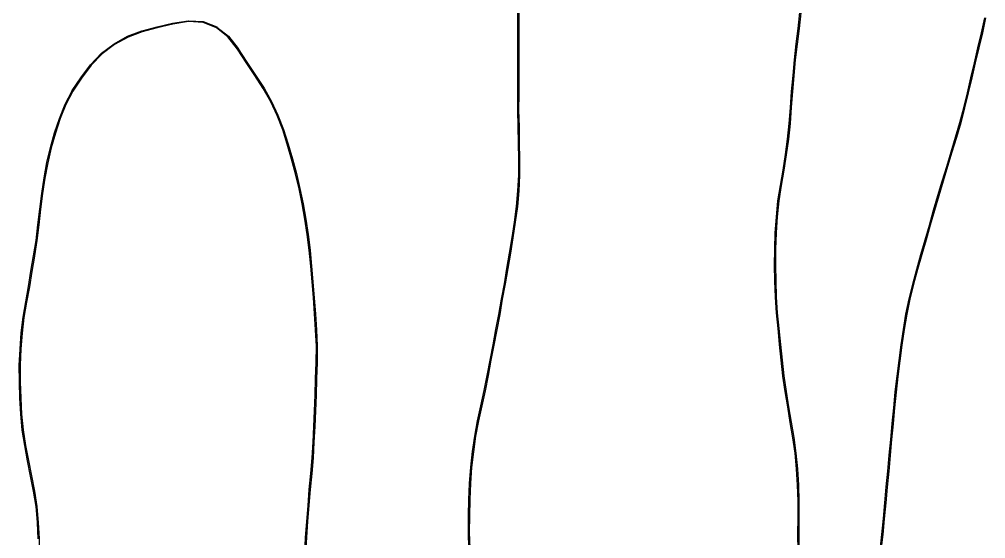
# Model space of a CAD drawing. Header units: inches. Extents: x 0.4 to 11.3, y -7.9 to -0.4.
# Drawn here: x 3.176 to 5.361, y -3.001 to -1.825 of the extents above; entities that cross this region are included whole.
import ezdxf

# ---------------------------------------------------------------- set-up
doc = ezdxf.new("R2010")
doc.units = ezdxf.units.IN
doc.header["$MEASUREMENT"] = 0
doc.layers.add('Edge.Cuts', color=254, linetype='CONTINUOUS', true_color=0xd0d2cd)

msp = doc.modelspace()

# ---------------------------------------------------------------- linework, layer by layer
at = {"layer": 'Edge.Cuts', "linetype": 'CONTINUOUS'}
for p, q in [((4.3031, -1.8443), (4.3034, -1.8072)), ((4.3054, -1.8072), (4.3051, -1.8443)), ((4.9372, -1.8453), (4.9412, -1.8097)), ((4.9432, -1.8099), (4.9392, -1.8455)), ((3.4871, -1.8419), (3.5223, -1.8339)), ((3.5227, -1.8359), (3.4876, -1.8438)), ((3.5223, -1.8339), (3.5578, -1.828)), ((3.5223, -1.8339), (3.5223, -1.8339)), ((3.5223, -1.8339), (3.5223, -1.8339)), ((3.558, -1.8299), (3.5227, -1.8359)), ((3.5578, -1.828), (3.5579, -1.828)), ((3.5579, -1.828), (3.558, -1.828)), ((3.558, -1.828), (3.5915, -1.83)), ((3.5912, -1.8319), (3.558, -1.8299)), ((3.6214, -1.844), (3.5912, -1.8319)), ((3.5915, -1.83), (3.5917, -1.83)), ((3.5917, -1.83), (3.5918, -1.83)), ((3.5918, -1.83), (3.6222, -1.8422)), ((5.3519, -1.8553), (5.3594, -1.8212)), ((5.3613, -1.8216), (5.3538, -1.8558)), ((3.4207, -1.8631), (3.4531, -1.8511)), ((3.4538, -1.853), (3.4215, -1.8649)), ((3.4531, -1.8511), (3.4532, -1.8511)), ((3.4532, -1.8511), (3.4871, -1.8419)), ((3.4532, -1.8511), (3.4532, -1.8511)), ((3.4876, -1.8438), (3.4538, -1.853)), ((3.4871, -1.8419), (3.4871, -1.8419)), ((3.4871, -1.8419), (3.4871, -1.8419)), ((3.6472, -1.8645), (3.6214, -1.844)), ((3.6222, -1.8422), (3.6224, -1.8423)), ((3.6224, -1.8423), (3.6225, -1.8424)), ((3.6225, -1.8424), (3.6485, -1.863)), ((4.3034, -1.8817), (4.3031, -1.8443)), ((4.3031, -1.8443), (4.3031, -1.8443)), ((4.3031, -1.8443), (4.3031, -1.8443)), ((4.3051, -1.8443), (4.3054, -1.8817)), ((4.9328, -1.8807), (4.9372, -1.8453)), ((4.9392, -1.8455), (4.9347, -1.8809)), ((4.9392, -1.8455), (4.9392, -1.8455)), ((4.9392, -1.8455), (4.9392, -1.8455)), ((5.3438, -1.8893), (5.3519, -1.8553)), ((5.3538, -1.8558), (5.3457, -1.8897)), ((5.3538, -1.8558), (5.3538, -1.8558)), ((5.3538, -1.8558), (5.3538, -1.8558)), ((3.3903, -1.88), (3.4206, -1.8631)), ((3.4215, -1.8649), (3.3913, -1.8817)), ((3.4206, -1.8631), (3.4206, -1.8631)), ((3.4206, -1.8631), (3.4207, -1.8631)), ((3.669, -1.8924), (3.6472, -1.8645)), ((3.6485, -1.863), (3.6486, -1.8631)), ((3.6486, -1.8631), (3.6486, -1.8632)), ((3.6486, -1.8632), (3.6706, -1.8912)), ((3.3367, -1.9276), (3.3618, -1.9013)), ((3.3618, -1.9013), (3.3619, -1.9013)), ((3.3619, -1.9012), (3.3902, -1.8801)), ((3.3619, -1.9013), (3.3619, -1.9012)), ((3.3913, -1.8817), (3.3632, -1.9027)), ((3.3902, -1.8801), (3.3903, -1.8801)), ((3.3903, -1.8801), (3.3903, -1.88)), ((3.6886, -1.9227), (3.669, -1.8924)), ((3.6706, -1.8912), (3.6706, -1.8912)), ((3.6706, -1.8912), (3.6707, -1.8913)), ((3.6707, -1.8913), (3.6903, -1.9217)), ((4.3035, -1.919), (4.3034, -1.8817)), ((4.3054, -1.8817), (4.3054, -1.8817)), ((4.3054, -1.8817), (4.3054, -1.8817)), ((4.3054, -1.8817), (4.3054, -1.919)), ((4.9289, -1.9163), (4.9328, -1.8807)), ((4.9347, -1.8809), (4.9308, -1.9165)), ((4.9328, -1.8807), (4.9328, -1.8807)), ((4.9328, -1.8807), (4.9328, -1.8807)), ((5.3358, -1.9232), (5.3438, -1.8893)), ((5.3457, -1.8897), (5.3378, -1.9236)), ((5.3438, -1.8893), (5.3438, -1.8893)), ((5.3438, -1.8893), (5.3438, -1.8893)), ((5.3457, -1.8897), (5.3457, -1.8897)), ((3.3632, -1.9027), (3.3382, -1.9289)), ((3.7083, -1.9524), (3.6886, -1.9227)), ((3.6886, -1.9227), (3.6886, -1.9227)), ((3.6886, -1.9227), (3.6886, -1.9227)), ((3.6903, -1.9217), (3.7099, -1.9513)), ((4.3035, -1.9935), (4.3035, -1.919)), ((4.3054, -1.919), (4.3054, -1.919)), ((4.3054, -1.919), (4.3054, -1.919)), ((4.3054, -1.919), (4.3054, -1.9935)), ((4.9259, -1.9523), (4.9289, -1.9163)), ((4.9308, -1.9165), (4.9278, -1.9525)), ((4.9289, -1.9163), (4.9289, -1.9163)), ((4.9289, -1.9163), (4.9289, -1.9163)), ((5.3277, -1.9571), (5.3358, -1.9232)), ((5.3358, -1.9232), (5.3358, -1.9232)), ((3.3149, -1.957), (3.3367, -1.9277)), ((3.3382, -1.9289), (3.3165, -1.9581)), ((3.3367, -1.9277), (3.3367, -1.9276)), ((3.3367, -1.9277), (3.3367, -1.9277)), ((5.3378, -1.9236), (5.3297, -1.9575)), ((5.3378, -1.9236), (5.3378, -1.9236)), ((5.3378, -1.9236), (5.3378, -1.9236)), ((3.2953, -1.9864), (3.3148, -1.957)), ((3.3165, -1.9581), (3.297, -1.9875)), ((3.3148, -1.957), (3.3149, -1.957)), ((3.3149, -1.957), (3.3149, -1.957)), ((3.7275, -1.9816), (3.7083, -1.9524)), ((3.7099, -1.9513), (3.7099, -1.9513)), ((3.7099, -1.9513), (3.71, -1.9513)), ((3.71, -1.9513), (3.7292, -1.9806)), ((4.9222, -1.9881), (4.9259, -1.9523)), ((4.9278, -1.9525), (4.9241, -1.9882)), ((4.9278, -1.9525), (4.9278, -1.9525)), ((4.9278, -1.9525), (4.9278, -1.9525)), ((5.32, -1.9911), (5.3277, -1.9571)), ((5.3297, -1.9575), (5.3219, -1.9916)), ((5.3277, -1.9571), (5.3277, -1.9571)), ((5.3277, -1.9571), (5.3277, -1.9571)), ((3.2792, -2.0171), (3.2953, -1.9865)), ((3.297, -1.9875), (3.281, -2.018)), ((3.2953, -1.9865), (3.2953, -1.9864)), ((3.2953, -1.9865), (3.2953, -1.9865)), ((3.7442, -2.0119), (3.7275, -1.9816)), ((3.7292, -1.9806), (3.7292, -1.9806)), ((3.7292, -1.9806), (3.7292, -1.9806)), ((3.7292, -1.9806), (3.746, -2.011)), ((4.9198, -2.0244), (4.9222, -1.9881)), ((4.9241, -1.9882), (4.9217, -2.0245)), ((4.9222, -1.9881), (4.9222, -1.9881)), ((4.9222, -1.9881), (4.9222, -1.9881)), ((4.3031, -2.0309), (4.3035, -1.9935)), ((4.3054, -1.9935), (4.305, -2.0309)), ((4.3054, -1.9935), (4.3054, -1.9935)), ((4.3054, -1.9935), (4.3054, -1.9935)), ((5.3119, -2.025), (5.32, -1.9911)), ((5.3219, -1.9916), (5.3138, -2.0255)), ((5.3219, -1.9916), (5.3219, -1.9916)), ((5.3219, -1.9916), (5.3219, -1.9916)), ((3.2663, -2.0491), (3.2792, -2.0172)), ((3.281, -2.018), (3.2681, -2.0498)), ((3.2792, -2.0172), (3.2792, -2.0171)), ((3.2792, -2.0172), (3.2792, -2.0172)), ((3.7589, -2.043), (3.7442, -2.0119)), ((3.746, -2.011), (3.746, -2.011)), ((3.746, -2.011), (3.746, -2.011)), ((3.746, -2.011), (3.7607, -2.0422)), ((4.3039, -2.0681), (4.3031, -2.0309)), ((4.3031, -2.0309), (4.3031, -2.0309)), ((4.3031, -2.0309), (4.3031, -2.0309)), ((4.305, -2.0309), (4.3059, -2.0681)), ((4.9169, -2.0604), (4.9198, -2.0244)), ((4.9217, -2.0245), (4.9188, -2.0605)), ((4.9217, -2.0245), (4.9217, -2.0245)), ((4.9217, -2.0245), (4.9217, -2.0245)), ((5.3029, -2.0585), (5.3119, -2.025)), ((5.3138, -2.0255), (5.3048, -2.0591)), ((5.3138, -2.0255), (5.3138, -2.0255)), ((5.3138, -2.0255), (5.3138, -2.0255)), ((3.2555, -2.082), (3.2663, -2.0492)), ((3.2681, -2.0498), (3.2574, -2.0826)), ((3.2663, -2.0492), (3.2663, -2.0491)), ((3.2663, -2.0491), (3.2663, -2.0491)), ((3.7713, -2.075), (3.7589, -2.043)), ((3.7607, -2.0422), (3.7607, -2.0422)), ((3.7607, -2.0422), (3.7607, -2.0422)), ((3.7607, -2.0422), (3.7732, -2.0743)), ((3.7817, -2.1079), (3.7713, -2.075)), ((3.7732, -2.0743), (3.7732, -2.0744)), ((3.7732, -2.0744), (3.7732, -2.0744)), ((3.7732, -2.0744), (3.7836, -2.1073)), ((4.3045, -2.1047), (4.3039, -2.0681)), ((4.3059, -2.0681), (4.3059, -2.0681)), ((4.3059, -2.0681), (4.3059, -2.0681)), ((4.3059, -2.0681), (4.3065, -2.1047)), ((4.9132, -2.0961), (4.9169, -2.0604)), ((4.9188, -2.0606), (4.9152, -2.0963)), ((4.9188, -2.0605), (4.9188, -2.0606)), ((4.9188, -2.0606), (4.9188, -2.0606)), ((5.2934, -2.0918), (5.3029, -2.0585)), ((5.3048, -2.0591), (5.2953, -2.0924)), ((5.3048, -2.0591), (5.3048, -2.0591)), ((5.3048, -2.0591), (5.3048, -2.0591)), ((3.2459, -2.1153), (3.2555, -2.082)), ((3.2574, -2.0826), (3.2478, -2.1158)), ((3.2555, -2.082), (3.2555, -2.082)), ((3.2555, -2.082), (3.2555, -2.082)), ((4.9084, -2.1313), (4.9132, -2.0961)), ((4.9152, -2.0963), (4.9104, -2.1316)), ((4.9152, -2.0963), (4.9152, -2.0963)), ((4.9152, -2.0963), (4.9152, -2.0963)), ((5.2831, -2.1248), (5.2934, -2.0918)), ((5.2953, -2.0924), (5.285, -2.1254)), ((5.2953, -2.0924), (5.2953, -2.0924)), ((5.2953, -2.0924), (5.2953, -2.0924)), ((3.2378, -2.1492), (3.2459, -2.1153)), ((3.2478, -2.1158), (3.2398, -2.1497)), ((3.2459, -2.1153), (3.2459, -2.1153)), ((3.2459, -2.1153), (3.2459, -2.1153)), ((3.7913, -2.1412), (3.7817, -2.1079)), ((3.7836, -2.1073), (3.7836, -2.1074)), ((3.7836, -2.1074), (3.7836, -2.1074)), ((3.7836, -2.1074), (3.7932, -2.1406)), ((4.3054, -2.1412), (4.3045, -2.1047)), ((4.3045, -2.1047), (4.3045, -2.1047)), ((4.3045, -2.1047), (4.3045, -2.1047)), ((4.3065, -2.1047), (4.3073, -2.1412)), ((3.8005, -2.1746), (3.7913, -2.1412)), ((3.7932, -2.1406), (3.7932, -2.1406)), ((3.7932, -2.1406), (3.7932, -2.1406)), ((3.7932, -2.1406), (3.8025, -2.1741)), ((4.3053, -2.1774), (4.3054, -2.1412)), ((4.3073, -2.1412), (4.3073, -2.1412)), ((4.3073, -2.1412), (4.3073, -2.1412)), ((4.3073, -2.1412), (4.3073, -2.1774)), ((4.903, -2.1663), (4.9084, -2.1313)), ((4.9104, -2.1316), (4.905, -2.1666)), ((4.9104, -2.1316), (4.9104, -2.1316)), ((4.9104, -2.1316), (4.9104, -2.1316)), ((5.2731, -2.1579), (5.2831, -2.1248)), ((5.285, -2.1254), (5.275, -2.1585)), ((5.2831, -2.1248), (5.2831, -2.1248)), ((5.2831, -2.1248), (5.2831, -2.1248)), ((3.2316, -2.184), (3.2378, -2.1493)), ((3.2398, -2.1497), (3.2336, -2.1843)), ((3.2378, -2.1493), (3.2378, -2.1492)), ((3.2378, -2.1493), (3.2378, -2.1493)), ((5.2632, -2.1911), (5.2731, -2.1579)), ((5.275, -2.1585), (5.265, -2.1916)), ((5.2731, -2.1579), (5.2731, -2.1579)), ((5.2731, -2.1579), (5.2731, -2.1579)), ((5.275, -2.1585), (5.275, -2.1585)), ((3.2264, -2.2191), (3.2316, -2.184)), ((3.2336, -2.1843), (3.2283, -2.2194)), ((3.2316, -2.184), (3.2316, -2.184)), ((3.2316, -2.184), (3.2316, -2.184)), ((3.8084, -2.2086), (3.8005, -2.1746)), ((3.8025, -2.1741), (3.8025, -2.1741)), ((3.8025, -2.1741), (3.8025, -2.1741)), ((3.8025, -2.1741), (3.8103, -2.2081)), ((4.3033, -2.213), (4.3053, -2.1774)), ((4.3073, -2.1775), (4.3052, -2.2131)), ((4.3073, -2.1774), (4.3073, -2.1774)), ((4.3073, -2.1774), (4.3073, -2.1775)), ((4.8969, -2.201), (4.903, -2.1663)), ((4.9049, -2.1667), (4.8989, -2.2014)), ((4.905, -2.1666), (4.9049, -2.1666)), ((4.9049, -2.1666), (4.9049, -2.1667)), ((4.8913, -2.236), (4.8969, -2.2011)), ((4.8989, -2.2014), (4.8932, -2.2362)), ((4.8969, -2.2011), (4.8969, -2.201)), ((4.8969, -2.201), (4.8969, -2.201)), ((5.2533, -2.2242), (5.2632, -2.1911)), ((5.265, -2.1916), (5.2552, -2.2248)), ((5.2632, -2.1911), (5.2632, -2.1911)), ((5.2632, -2.1911), (5.2632, -2.1911)), ((5.265, -2.1916), (5.265, -2.1916)), ((3.2218, -2.2545), (3.2264, -2.2191)), ((3.2283, -2.2194), (3.2238, -2.2547)), ((3.2264, -2.2191), (3.2264, -2.2191)), ((3.2264, -2.2191), (3.2264, -2.2191)), ((3.8154, -2.2429), (3.8084, -2.2086)), ((3.8103, -2.2081), (3.8103, -2.2081)), ((3.8103, -2.2081), (3.8103, -2.2082)), ((3.8103, -2.2082), (3.8173, -2.2425)), ((4.3001, -2.2486), (4.3033, -2.213)), ((4.3052, -2.2131), (4.3021, -2.2488)), ((4.3052, -2.2131), (4.3052, -2.2131)), ((4.3052, -2.2131), (4.3052, -2.2131)), ((5.2435, -2.2574), (5.2533, -2.2242)), ((5.2552, -2.2248), (5.2454, -2.258)), ((5.2533, -2.2242), (5.2533, -2.2242)), ((5.2533, -2.2242), (5.2533, -2.2242)), ((3.8216, -2.2775), (3.8154, -2.2429)), ((3.8173, -2.2425), (3.8173, -2.2425)), ((3.8173, -2.2425), (3.8173, -2.2425)), ((3.8173, -2.2425), (3.8235, -2.2772)), ((4.2954, -2.2842), (4.3001, -2.2486)), ((4.3021, -2.2489), (4.2973, -2.2844)), ((4.3021, -2.2488), (4.3021, -2.2488)), ((4.3021, -2.2488), (4.3021, -2.2489)), ((4.8879, -2.2719), (4.8913, -2.236)), ((4.8932, -2.2362), (4.8899, -2.2721)), ((4.8913, -2.236), (4.8913, -2.236)), ((4.8913, -2.236), (4.8913, -2.236)), ((3.2178, -2.2901), (3.2218, -2.2545)), ((3.2238, -2.2547), (3.2198, -2.2903)), ((3.2218, -2.2545), (3.2218, -2.2545)), ((3.2218, -2.2545), (3.2218, -2.2545)), ((4.8855, -2.3085), (4.8879, -2.2719)), ((4.8899, -2.2721), (4.8874, -2.3086)), ((4.8879, -2.2719), (4.8879, -2.2719)), ((4.8879, -2.2719), (4.8879, -2.2719)), ((5.2339, -2.2907), (5.2435, -2.2574)), ((5.2454, -2.258), (5.2358, -2.2913)), ((5.2435, -2.2574), (5.2435, -2.2574)), ((5.2435, -2.2574), (5.2435, -2.2574)), ((3.2136, -2.3256), (3.2178, -2.2901)), ((3.2198, -2.2903), (3.2155, -2.3258)), ((3.2178, -2.2901), (3.2178, -2.2901)), ((3.2198, -2.2903), (3.2198, -2.2903)), ((3.2198, -2.2903), (3.2198, -2.2903)), ((3.827, -2.3125), (3.8216, -2.2775)), ((3.8235, -2.2772), (3.8235, -2.2772)), ((3.8235, -2.2772), (3.8235, -2.2772)), ((3.8235, -2.2772), (3.829, -2.3122)), ((4.2901, -2.3192), (4.2954, -2.2842)), ((4.2973, -2.2845), (4.2921, -2.3195)), ((4.2973, -2.2844), (4.2973, -2.2844)), ((4.2973, -2.2844), (4.2973, -2.2845)), ((5.2246, -2.3241), (5.2339, -2.2907)), ((5.2358, -2.2913), (5.2264, -2.3246)), ((5.2339, -2.2907), (5.2339, -2.2907)), ((5.2339, -2.2907), (5.2339, -2.2907)), ((3.8315, -2.3479), (3.827, -2.3125)), ((3.829, -2.3122), (3.829, -2.3122)), ((3.829, -2.3122), (3.829, -2.3122)), ((3.829, -2.3122), (3.8335, -2.3476)), ((4.8843, -2.3451), (4.8855, -2.3085)), ((4.8855, -2.3085), (4.8855, -2.3085)), ((4.8855, -2.3085), (4.8855, -2.3085)), ((4.8874, -2.3086), (4.8862, -2.3451)), ((3.2081, -2.3605), (3.2136, -2.3256)), ((3.2155, -2.3258), (3.2101, -2.3608)), ((3.2155, -2.3258), (3.2155, -2.3258)), ((3.2155, -2.3258), (3.2155, -2.3258)), ((4.2843, -2.3541), (4.2901, -2.3192)), ((4.2921, -2.3196), (4.2863, -2.3544)), ((4.2921, -2.3195), (4.2921, -2.3196)), ((4.2921, -2.3196), (4.2921, -2.3196)), ((5.2148, -2.3573), (5.2246, -2.3241)), ((5.2264, -2.3246), (5.2167, -2.3578)), ((5.2264, -2.3246), (5.2264, -2.3246)), ((5.2264, -2.3246), (5.2264, -2.3246)), ((3.8347, -2.3838), (3.8315, -2.3479)), ((3.8335, -2.3476), (3.8335, -2.3477)), ((3.8335, -2.3477), (3.8335, -2.3477)), ((3.8335, -2.3477), (3.8367, -2.3836)), ((4.2786, -2.389), (4.2843, -2.3541)), ((4.2863, -2.3544), (4.2806, -2.3893)), ((4.2843, -2.3541), (4.2843, -2.3541)), ((4.2843, -2.3541), (4.2843, -2.3541)), ((4.2863, -2.3544), (4.2863, -2.3544)), ((4.884, -2.3817), (4.8843, -2.3451)), ((4.8843, -2.3451), (4.8843, -2.3451)), ((4.8843, -2.3451), (4.8843, -2.3451)), ((4.8862, -2.3451), (4.8859, -2.3817)), ((5.2055, -2.3907), (5.2148, -2.3573)), ((5.2167, -2.3578), (5.2074, -2.3912)), ((5.2148, -2.3573), (5.2148, -2.3573)), ((5.2148, -2.3573), (5.2148, -2.3573)), ((3.202, -2.3952), (3.2081, -2.3605)), ((3.2101, -2.3609), (3.204, -2.3956)), ((3.2101, -2.3608), (3.2101, -2.3609)), ((3.2101, -2.3609), (3.2101, -2.3609)), ((4.8844, -2.4179), (4.884, -2.3817)), ((4.884, -2.3817), (4.884, -2.3817)), ((4.884, -2.3817), (4.884, -2.3817)), ((4.8859, -2.3817), (4.8864, -2.4179)), ((3.1965, -2.4302), (3.202, -2.3953)), ((3.204, -2.3956), (3.1984, -2.4305)), ((3.202, -2.3953), (3.202, -2.3952)), ((3.202, -2.3953), (3.202, -2.3953)), ((3.8378, -2.4197), (3.8347, -2.3838)), ((3.8367, -2.3836), (3.8367, -2.3836)), ((3.8367, -2.3836), (3.8367, -2.3836)), ((3.8367, -2.3836), (3.8398, -2.4196)), ((4.2729, -2.4238), (4.2786, -2.389)), ((4.2806, -2.3893), (4.2748, -2.4242)), ((4.2786, -2.389), (4.2786, -2.389)), ((4.2806, -2.3893), (4.2806, -2.3893)), ((4.2806, -2.3893), (4.2806, -2.3893)), ((5.1965, -2.4243), (5.2055, -2.3907)), ((5.2074, -2.3912), (5.1984, -2.4248)), ((5.2055, -2.3907), (5.2055, -2.3907)), ((5.2055, -2.3907), (5.2055, -2.3907)), ((3.8409, -2.4557), (3.8378, -2.4197)), ((3.8378, -2.4197), (3.8378, -2.4197)), ((3.8398, -2.4196), (3.8398, -2.4196)), ((3.8398, -2.4196), (3.8398, -2.4196)), ((3.8398, -2.4196), (3.8428, -2.4556)), ((4.2662, -2.4583), (4.2729, -2.4238)), ((4.2748, -2.4242), (4.2681, -2.4587)), ((4.2748, -2.4242), (4.2748, -2.4242)), ((4.2748, -2.4242), (4.2748, -2.4242)), ((4.8857, -2.4537), (4.8844, -2.4179)), ((4.8844, -2.4179), (4.8844, -2.4179)), ((4.8844, -2.4179), (4.8844, -2.4179)), ((4.8864, -2.4179), (4.8876, -2.4536)), ((5.188, -2.458), (5.1965, -2.4243)), ((5.1984, -2.4248), (5.1899, -2.4585)), ((5.1965, -2.4243), (5.1965, -2.4243)), ((5.1965, -2.4243), (5.1965, -2.4243)), ((3.1902, -2.4648), (3.1965, -2.4302)), ((3.1984, -2.4305), (3.1921, -2.4652)), ((3.1984, -2.4305), (3.1984, -2.4305)), ((3.1984, -2.4305), (3.1984, -2.4305)), ((3.1842, -2.4996), (3.1902, -2.4648)), ((3.1921, -2.4652), (3.1862, -2.4999)), ((3.1902, -2.4648), (3.1902, -2.4648)), ((3.1902, -2.4648), (3.1902, -2.4648)), ((3.8436, -2.4918), (3.8409, -2.4557)), ((3.8428, -2.4556), (3.8428, -2.4556)), ((3.8428, -2.4556), (3.8428, -2.4556)), ((3.8428, -2.4556), (3.8456, -2.4917)), ((4.2601, -2.4931), (4.2662, -2.4583)), ((4.2681, -2.4587), (4.2621, -2.4934)), ((4.2662, -2.4583), (4.2662, -2.4583)), ((4.2662, -2.4583), (4.2662, -2.4583)), ((4.8881, -2.4894), (4.8857, -2.4537)), ((4.8857, -2.4537), (4.8857, -2.4537)), ((4.8857, -2.4537), (4.8857, -2.4537)), ((4.8876, -2.4536), (4.89, -2.4893)), ((5.1811, -2.4924), (5.188, -2.458)), ((5.1899, -2.4585), (5.183, -2.4928)), ((5.188, -2.458), (5.188, -2.458)), ((5.188, -2.458), (5.188, -2.458)), ((4.8881, -2.4895), (4.8881, -2.4894)), ((4.8881, -2.4894), (4.8881, -2.4894)), ((4.8918, -2.5253), (4.8881, -2.4895)), ((4.89, -2.4893), (4.8937, -2.5251)), ((3.1801, -2.5352), (3.1842, -2.4997)), ((3.1862, -2.4999), (3.1821, -2.5354)), ((3.1842, -2.4997), (3.1842, -2.4996)), ((3.1842, -2.4997), (3.1842, -2.4997)), ((3.8457, -2.5283), (3.8436, -2.4918)), ((3.8456, -2.4917), (3.8456, -2.4917)), ((3.8456, -2.4917), (3.8456, -2.4917)), ((3.8456, -2.4917), (3.8476, -2.5281)), ((4.2537, -2.5276), (4.2601, -2.4931)), ((4.2621, -2.4934), (4.2556, -2.528)), ((4.2621, -2.4934), (4.2621, -2.4934)), ((4.2621, -2.4934), (4.2621, -2.4934)), ((5.1752, -2.5273), (5.1811, -2.4925)), ((5.183, -2.4928), (5.1771, -2.5276)), ((5.1811, -2.4925), (5.1811, -2.4924)), ((5.1811, -2.4924), (5.1811, -2.4924)), ((3.1775, -2.5714), (3.1801, -2.5353)), ((3.1801, -2.5353), (3.1801, -2.5352)), ((3.1801, -2.5353), (3.1801, -2.5353)), ((3.8476, -2.5649), (3.8457, -2.5283)), ((3.8457, -2.5283), (3.8457, -2.5283)), ((3.8476, -2.5281), (3.8476, -2.5281)), ((3.8476, -2.5281), (3.8476, -2.5282)), ((3.8476, -2.5282), (3.8496, -2.5649)), ((4.2471, -2.5621), (4.2537, -2.5276)), ((4.2556, -2.528), (4.249, -2.5625)), ((4.2556, -2.528), (4.2556, -2.528)), ((4.2556, -2.528), (4.2556, -2.528)), ((4.8952, -2.5613), (4.8918, -2.5253)), ((4.8937, -2.5251), (4.8937, -2.5251)), ((4.8937, -2.5251), (4.8937, -2.5251)), ((4.8937, -2.5251), (4.8972, -2.5611)), ((5.1701, -2.5624), (5.1752, -2.5273)), ((5.1771, -2.5276), (5.172, -2.5627)), ((5.1752, -2.5273), (5.1752, -2.5273)), ((5.1752, -2.5273), (5.1752, -2.5273)), ((3.1821, -2.5354), (3.1794, -2.5716)), ((3.1757, -2.6083), (3.1775, -2.5715)), ((3.1775, -2.5715), (3.1775, -2.5714)), ((3.1775, -2.5715), (3.1775, -2.5715)), ((3.1794, -2.5716), (3.1777, -2.6084)), ((3.8473, -2.6018), (3.8476, -2.5649)), ((3.8496, -2.5649), (3.8493, -2.6019)), ((3.8496, -2.5649), (3.8496, -2.5649)), ((3.8496, -2.5649), (3.8496, -2.5649)), ((4.2404, -2.5966), (4.2471, -2.5621)), ((4.249, -2.5625), (4.2423, -2.597)), ((4.249, -2.5625), (4.249, -2.5625)), ((4.249, -2.5625), (4.249, -2.5625)), ((4.8987, -2.5971), (4.8952, -2.5613)), ((4.8952, -2.5613), (4.8952, -2.5613)), ((4.8952, -2.5613), (4.8952, -2.5613)), ((4.8972, -2.5611), (4.9007, -2.5969)), ((5.1655, -2.5978), (5.1701, -2.5624)), ((5.172, -2.5627), (5.1674, -2.5981)), ((5.1701, -2.5624), (5.1701, -2.5624)), ((5.1701, -2.5624), (5.1701, -2.5624)), ((4.234, -2.6312), (4.2404, -2.5966)), ((4.2423, -2.597), (4.236, -2.6316)), ((4.2404, -2.5966), (4.2404, -2.5966)), ((4.2404, -2.5966), (4.2404, -2.5966)), ((4.9028, -2.6326), (4.8987, -2.5971)), ((4.8987, -2.5971), (4.8987, -2.5971)), ((4.8987, -2.5971), (4.8987, -2.5971)), ((4.9007, -2.5969), (4.9048, -2.6324)), ((5.1609, -2.6331), (5.1655, -2.5978)), ((5.1674, -2.5981), (5.1628, -2.6334)), ((5.1655, -2.5978), (5.1655, -2.5978)), ((5.1674, -2.5981), (5.1674, -2.5981)), ((5.1674, -2.5981), (5.1674, -2.5981)), ((3.1758, -2.6455), (3.1757, -2.6083)), ((3.1757, -2.6083), (3.1757, -2.6083)), ((3.1757, -2.6083), (3.1757, -2.6083)), ((3.1777, -2.6084), (3.1778, -2.6455)), ((3.8459, -2.6391), (3.8473, -2.6018)), ((3.8493, -2.6019), (3.8479, -2.6391)), ((3.8493, -2.6019), (3.8493, -2.6019)), ((3.8493, -2.6019), (3.8493, -2.6019)), ((3.8451, -2.6756), (3.8459, -2.6391)), ((3.8459, -2.6391), (3.8459, -2.6391)), ((3.8459, -2.6391), (3.8459, -2.6391)), ((3.8479, -2.6391), (3.847, -2.6757)), ((4.2271, -2.6656), (4.234, -2.6312)), ((4.236, -2.6316), (4.229, -2.666)), ((4.236, -2.6316), (4.236, -2.6316)), ((4.236, -2.6316), (4.236, -2.6316)), ((4.9028, -2.6327), (4.9028, -2.6326)), ((4.9028, -2.6326), (4.9028, -2.6326)), ((4.9079, -2.6678), (4.9028, -2.6327)), ((4.9048, -2.6324), (4.9098, -2.6675)), ((5.1568, -2.6687), (5.1609, -2.6332)), ((5.1628, -2.6334), (5.1588, -2.669)), ((5.1609, -2.6332), (5.1609, -2.6331)), ((5.1609, -2.6332), (5.1609, -2.6332)), ((3.1758, -2.6456), (3.1758, -2.6455)), ((3.1758, -2.6455), (3.1758, -2.6455)), ((3.1772, -2.6827), (3.1758, -2.6456)), ((3.1778, -2.6455), (3.1791, -2.6826)), ((4.2197, -2.6998), (4.2271, -2.6656)), ((4.229, -2.666), (4.2216, -2.7002)), ((4.229, -2.666), (4.229, -2.666)), ((4.229, -2.666), (4.229, -2.666)), ((3.1788, -2.7193), (3.1772, -2.6827)), ((3.1772, -2.6827), (3.1772, -2.6827)), ((3.1772, -2.6827), (3.1772, -2.6827)), ((3.1791, -2.6826), (3.1808, -2.7191)), ((3.8435, -2.7113), (3.8451, -2.6756)), ((3.847, -2.6757), (3.8454, -2.7114)), ((3.847, -2.6757), (3.847, -2.6757)), ((3.847, -2.6757), (3.847, -2.6757)), ((4.9136, -2.7027), (4.9079, -2.6678)), ((4.9079, -2.6678), (4.9079, -2.6678)), ((4.9079, -2.6678), (4.9079, -2.6678)), ((4.9098, -2.6675), (4.9155, -2.7024)), ((5.1533, -2.7046), (5.1568, -2.6688)), ((5.1588, -2.669), (5.1553, -2.7047)), ((5.1568, -2.6688), (5.1568, -2.6687)), ((5.1568, -2.6688), (5.1568, -2.6688)), ((4.2123, -2.734), (4.2197, -2.6998)), ((4.2216, -2.7002), (4.2143, -2.7344)), ((4.2197, -2.6998), (4.2197, -2.6998)), ((4.2197, -2.6998), (4.2197, -2.6998)), ((4.9193, -2.7376), (4.9136, -2.7027)), ((4.9136, -2.7027), (4.9136, -2.7027)), ((4.9136, -2.7027), (4.9136, -2.7027)), ((4.9155, -2.7024), (4.9213, -2.7373)), ((5.1502, -2.7405), (5.1533, -2.7046)), ((5.1553, -2.7047), (5.1521, -2.7407)), ((5.1533, -2.7046), (5.1533, -2.7046)), ((5.1533, -2.7046), (5.1533, -2.7046)), ((3.1822, -2.7551), (3.1788, -2.7193)), ((3.1788, -2.7193), (3.1788, -2.7193)), ((3.1788, -2.7193), (3.1788, -2.7193)), ((3.1808, -2.7191), (3.1842, -2.7549)), ((3.8419, -2.7468), (3.8435, -2.7113)), ((3.8435, -2.7113), (3.8435, -2.7113)), ((3.8435, -2.7113), (3.8435, -2.7113)), ((3.8454, -2.7114), (3.8439, -2.7469)), ((3.8454, -2.7114), (3.8454, -2.7114)), ((3.8402, -2.7823), (3.8419, -2.7468)), ((3.8439, -2.7469), (3.8421, -2.7824)), ((3.8439, -2.7469), (3.8439, -2.7469)), ((3.8439, -2.7469), (3.8439, -2.7469)), ((4.2059, -2.7686), (4.2123, -2.734)), ((4.2143, -2.7344), (4.2078, -2.769)), ((4.2123, -2.734), (4.2123, -2.734)), ((4.2123, -2.734), (4.2123, -2.734)), ((4.9254, -2.7724), (4.9193, -2.7376)), ((4.9193, -2.7376), (4.9193, -2.7376)), ((4.9193, -2.7376), (4.9193, -2.7376)), ((4.9213, -2.7373), (4.9273, -2.772)), ((5.1465, -2.7762), (5.1502, -2.7405)), ((5.1521, -2.7407), (5.1485, -2.7764)), ((5.1521, -2.7407), (5.1521, -2.7407)), ((5.1521, -2.7407), (5.1521, -2.7407)), ((3.1822, -2.7552), (3.1822, -2.7551)), ((3.1879, -2.7901), (3.1822, -2.7552)), ((3.1822, -2.7552), (3.1822, -2.7552)), ((3.1842, -2.7549), (3.1899, -2.7898)), ((4.2007, -2.8038), (4.2059, -2.7686)), ((4.2078, -2.769), (4.2027, -2.804)), ((4.2059, -2.7686), (4.2059, -2.7686)), ((4.2059, -2.7686), (4.2059, -2.7686)), ((4.9304, -2.8075), (4.9254, -2.7724)), ((4.9273, -2.772), (4.9273, -2.772)), ((4.9273, -2.772), (4.9273, -2.7721)), ((4.9273, -2.7721), (4.9323, -2.8072)), ((3.1944, -2.8247), (3.1879, -2.7901)), ((3.1879, -2.7901), (3.1879, -2.7901)), ((3.1879, -2.7901), (3.1879, -2.7901)), ((3.1899, -2.7898), (3.1963, -2.8243)), ((3.8381, -2.8179), (3.8402, -2.7823)), ((3.8421, -2.7824), (3.8401, -2.818)), ((3.8421, -2.7824), (3.8421, -2.7824)), ((3.8421, -2.7824), (3.8421, -2.7824)), ((5.1434, -2.8122), (5.1465, -2.7762)), ((5.1485, -2.7764), (5.1453, -2.8124)), ((5.1465, -2.7762), (5.1465, -2.7762)), ((5.1465, -2.7762), (5.1465, -2.7762)), ((3.8349, -2.8536), (3.8381, -2.8179)), ((3.8401, -2.8181), (3.8369, -2.8537)), ((3.8401, -2.818), (3.8401, -2.818)), ((3.8401, -2.818), (3.8401, -2.8181)), ((4.1966, -2.8393), (4.2007, -2.8038)), ((4.2027, -2.804), (4.1985, -2.8395)), ((4.2007, -2.8038), (4.2007, -2.8038)), ((4.2007, -2.8038), (4.2007, -2.8038)), ((4.9338, -2.8433), (4.9304, -2.8075)), ((4.9323, -2.8072), (4.9323, -2.8073)), ((4.9323, -2.8073), (4.9323, -2.8073)), ((4.9323, -2.8073), (4.9357, -2.8431)), ((5.1402, -2.8481), (5.1434, -2.8122)), ((5.1453, -2.8124), (5.1421, -2.8483)), ((5.1434, -2.8122), (5.1434, -2.8122)), ((5.1453, -2.8124), (5.1453, -2.8124)), ((5.1453, -2.8124), (5.1453, -2.8124)), ((3.2012, -2.8591), (3.1944, -2.8247)), ((3.1944, -2.8247), (3.1944, -2.8247)), ((3.1944, -2.8247), (3.1944, -2.8247)), ((3.1963, -2.8243), (3.2032, -2.8587)), ((4.1942, -2.8757), (4.1966, -2.8394)), ((4.1985, -2.8395), (4.1962, -2.8758)), ((4.1966, -2.8394), (4.1966, -2.8393)), ((4.1966, -2.8394), (4.1966, -2.8394)), ((3.2081, -2.8935), (3.2012, -2.8591)), ((3.2012, -2.8591), (3.2012, -2.8591)), ((3.2012, -2.8591), (3.2012, -2.8591)), ((3.2032, -2.8587), (3.2101, -2.8931)), ((3.8314, -2.8897), (3.8349, -2.8536)), ((3.8369, -2.8537), (3.8334, -2.8898)), ((3.8369, -2.8537), (3.8369, -2.8537)), ((3.8369, -2.8537), (3.8369, -2.8537)), ((4.936, -2.8796), (4.9338, -2.8433)), ((4.9357, -2.8431), (4.9357, -2.8431)), ((4.9357, -2.8431), (4.9357, -2.8432)), ((4.9357, -2.8432), (4.938, -2.8795)), ((5.1365, -2.8839), (5.1402, -2.8481)), ((5.1421, -2.8483), (5.1385, -2.8841)), ((5.1421, -2.8483), (5.1421, -2.8483)), ((5.1421, -2.8483), (5.1421, -2.8483)), ((4.1926, -2.9123), (4.1942, -2.8757)), ((4.1942, -2.8757), (4.1942, -2.8757)), ((4.1942, -2.8757), (4.1942, -2.8757)), ((4.1962, -2.8758), (4.1946, -2.9124)), ((4.937, -2.9164), (4.936, -2.8796)), ((4.938, -2.8795), (4.938, -2.8795)), ((4.938, -2.8795), (4.938, -2.8795)), ((4.938, -2.8795), (4.939, -2.9163)), ((5.1334, -2.9198), (5.1365, -2.8839)), ((5.1385, -2.8841), (5.1354, -2.92)), ((5.1365, -2.8839), (5.1365, -2.8839)), ((5.1365, -2.8839), (5.1365, -2.8839)), ((3.2134, -2.9285), (3.2081, -2.8935)), ((3.2101, -2.8931), (3.2101, -2.8932)), ((3.2101, -2.8932), (3.2101, -2.8932)), ((3.2101, -2.8932), (3.2154, -2.9282)), ((3.8286, -2.9258), (3.8314, -2.8897)), ((3.8334, -2.8898), (3.8306, -2.9259)), ((3.8314, -2.8897), (3.8314, -2.8897)), ((3.8314, -2.8897), (3.8314, -2.8897)), ((3.2165, -2.9644), (3.2134, -2.9285)), ((3.2154, -2.9282), (3.2154, -2.9283)), ((3.2154, -2.9283), (3.2154, -2.9283)), ((3.2154, -2.9283), (3.2185, -2.9643)), ((3.8258, -2.9618), (3.8286, -2.9258)), ((3.8306, -2.9259), (3.8277, -2.962)), ((3.8306, -2.9259), (3.8306, -2.9259)), ((3.8306, -2.9259), (3.8306, -2.9259)), ((4.1916, -2.9494), (4.1926, -2.9123)), ((4.1926, -2.9123), (4.1926, -2.9123)), ((4.1926, -2.9123), (4.1926, -2.9123)), ((4.1946, -2.9124), (4.1936, -2.9495)), ((4.9371, -2.9536), (4.937, -2.9164)), ((4.939, -2.9163), (4.939, -2.9164)), ((4.939, -2.9164), (4.939, -2.9164)), ((4.939, -2.9164), (4.9391, -2.9536)), ((5.13, -2.9556), (5.1334, -2.9198)), ((5.1354, -2.92), (5.1319, -2.9558)), ((5.1354, -2.92), (5.1354, -2.92)), ((5.1354, -2.92), (5.1354, -2.92)), ((4.1913, -2.9863), (4.1916, -2.9494)), ((4.1916, -2.9494), (4.1916, -2.9494)), ((4.1916, -2.9494), (4.1916, -2.9494)), ((4.1936, -2.9495), (4.1933, -2.9863)), ((3.2186, -3.0011), (3.2165, -2.9644)), ((3.2185, -2.9643), (3.2185, -2.9643)), ((3.2185, -2.9643), (3.2185, -2.9643)), ((3.2185, -2.9643), (3.2206, -3.001)), ((3.8231, -2.9983), (3.8258, -2.9619)), ((3.8277, -2.962), (3.8251, -2.9984)), ((3.8258, -2.9619), (3.8258, -2.9618)), ((3.8258, -2.9618), (3.8258, -2.9618)), ((4.9368, -2.991), (4.9371, -2.9536)), ((4.9391, -2.9536), (4.9387, -2.991)), ((4.9391, -2.9536), (4.9391, -2.9536)), ((4.9391, -2.9536), (4.9391, -2.9536)), ((5.1266, -2.9915), (5.13, -2.9556)), ((5.1319, -2.9558), (5.1285, -2.9917)), ((5.13, -2.9556), (5.13, -2.9556)), ((5.13, -2.9556), (5.13, -2.9556)), ((4.1913, -2.9864), (4.1913, -2.9863)), ((4.1927, -3.0234), (4.1913, -2.9864)), ((4.1913, -2.9864), (4.1913, -2.9864)), ((4.1933, -2.9863), (4.1946, -3.0233)), ((4.937, -3.0284), (4.9368, -2.991)), ((4.9368, -2.991), (4.9368, -2.991)), ((4.9368, -2.991), (4.9368, -2.991)), ((4.9387, -2.991), (4.939, -3.0284)), ((5.1226, -3.0271), (5.1266, -2.9915)), ((5.1285, -2.9917), (5.1245, -3.0273)), ((5.1285, -2.9917), (5.1285, -2.9917)), ((5.1285, -2.9917), (5.1285, -2.9917)), ((3.2206, -3.001), (3.2206, -3.001)), ((3.2206, -3.001), (3.2206, -3.001)), ((3.2206, -3.001), (3.2212, -3.0379)), ((3.8213, -3.0348), (3.8231, -2.9983)), ((3.8231, -2.9983), (3.8231, -2.9983)), ((3.8231, -2.9983), (3.8231, -2.9983)), ((3.8251, -2.9984), (3.8233, -3.0349))]:
    msp.add_line(p, q, dxfattribs=at)

doc.saveas('drawing.dxf')
